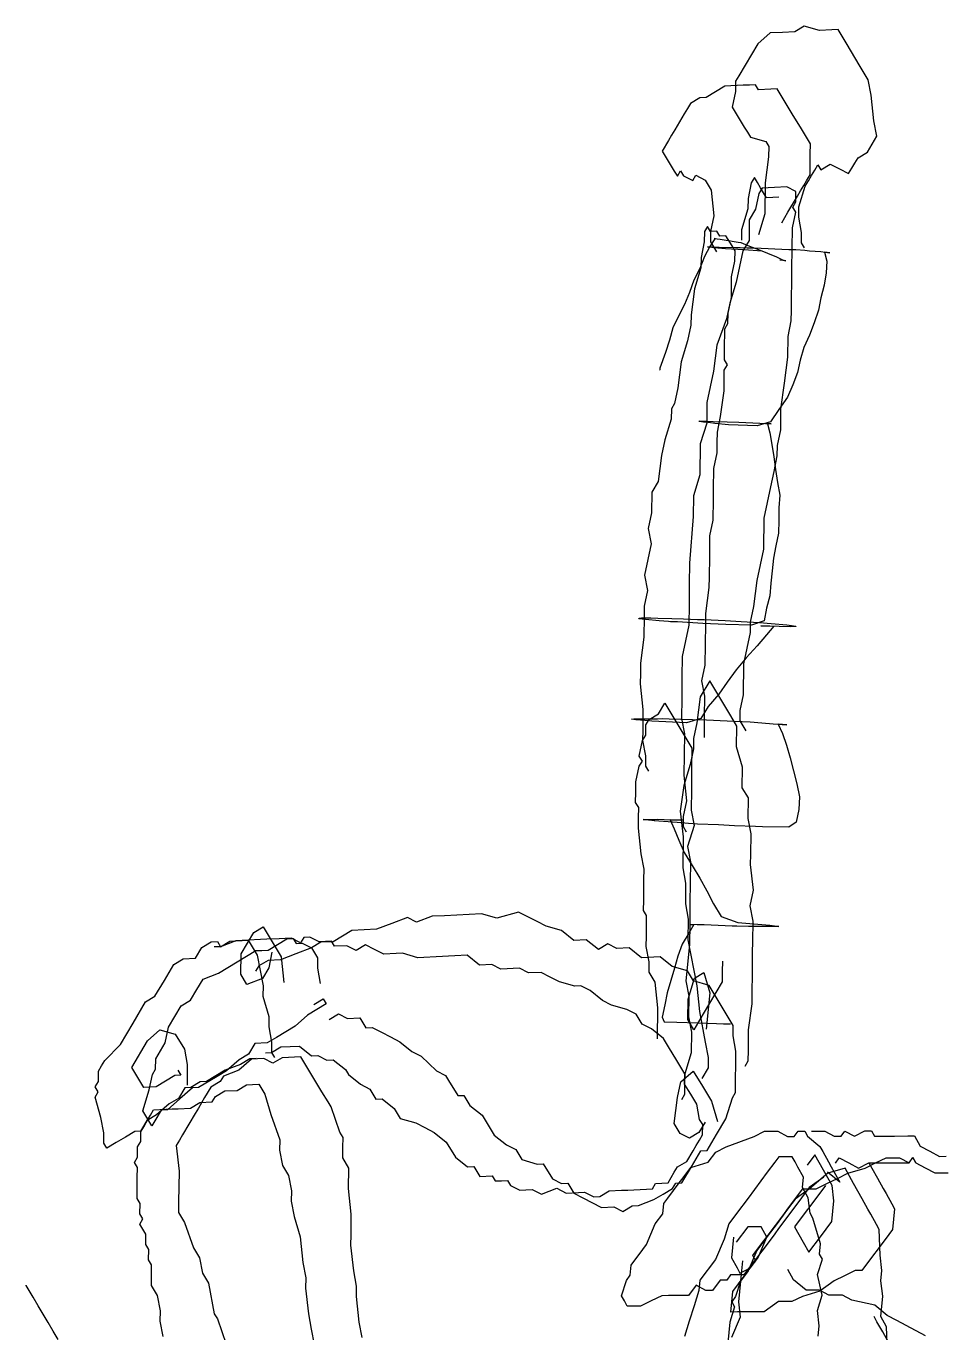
# Model space of a CAD drawing. Extents: x 360 to 742, y 109 to 616.
# Drawn here: x 449.3 to 574.6, y 436.8 to 615.6 of the extents above; entities that cross this region are included whole.
import ezdxf

# ---------------------------------------------------------------- set-up
doc = ezdxf.new("R2010")
doc.units = 0

msp = doc.modelspace()

# ---------------------------------------------------------------- linework, layer by layer
at = {"layer": '1', "color": 252}
for points in [[(555.808, 585.264, 17.252), (555.394, 585.95, 17.85), (555.394, 585.95, 17.85), (555.394, 585.95, 17.85), (555.409, 587.361, 17.915), (555.014, 589.46, 18.578), (555.032, 590.874, 18.642), (555.032, 590.874, 18.642), (555.032, 590.874, 18.642), (555.911, 593.741, 17.637), (556.343, 594.467, 17.102), (556.775, 595.195, 16.567), (557.206, 595.921, 16.033), (557.206, 595.921, 16.033), (557.206, 595.921, 16.033), (557.637, 596.648, 15.498), (558.05, 595.963, 14.899), (559.327, 596.729, 13.231), (560.586, 596.085, 11.5), (561.844, 595.441, 9.77), (561.844, 595.441, 9.77), (562.276, 596.166, 9.234), (562.706, 596.891, 8.7), (563.138, 597.62, 8.165), (564.416, 598.388, 6.498), (565.709, 600.567, 4.894), (565.709, 600.567, 4.894), (565.312, 602.668, 5.556), (564.935, 606.18, 6.284), (564.536, 608.277, 6.947), (564.123, 608.964, 7.546), (563.295, 610.335, 8.741), (561.641, 613.08, 11.137), (561.227, 613.765, 11.736), (560.398, 615.135, 12.932), (559.555, 615.093, 14.068), (557.862, 615.012, 16.333), (555.76, 615.615, 19.198), (554.483, 614.849, 20.866), (552.792, 614.765, 23.132), (551.104, 614.683, 25.4), (549.395, 613.189, 27.601), (548.531, 611.735, 28.67), (547.67, 610.282, 29.739), (546.807, 608.827, 30.809), (546.807, 608.827, 30.809), (546.376, 608.099, 31.343), (546.376, 608.099, 31.343), (546.358, 606.688, 31.279), (545.909, 604.551, 31.75), (546.323, 603.864, 31.149), (546.738, 603.178, 30.552), (547.565, 601.806, 29.355), (547.98, 601.12, 28.754), (548.393, 600.433, 28.156), (550.497, 599.83, 25.292), (550.911, 599.144, 24.694), (550.911, 599.144, 24.694), (550.911, 599.144, 24.694), (550.911, 599.144, 24.694), (550.894, 597.731, 24.628), (550.427, 594.178, 25.035), (550.409, 592.767, 24.971), (550.392, 591.354, 24.907), (550.376, 589.942, 24.843), (549.494, 587.075, 25.846)], [(552.681, 588.717, 4.453), (553.543, 590.172, 3.385), (554.837, 592.351, 1.782), (555.267, 593.077, 1.248), (555.7, 593.806, 0.712), (555.7, 593.806, 0.712), (556.131, 594.531, 0.177), (556.561, 595.258, -0.356), (556.581, 596.671, -0.292), (556.596, 598.085, -0.228), (556.613, 599.495, -0.164), (556.202, 600.182, 0.434), (555.372, 601.552, 1.633), (554.13, 603.609, 3.43), (553.716, 604.294, 4.028), (552.888, 605.666, 5.225), (552.061, 607.039, 6.423), (551.217, 606.999, 7.556), (549.527, 606.916, 9.821), (549.112, 607.602, 10.421), (548.268, 607.561, 11.555), (547.423, 607.522, 12.687), (546.577, 607.479, 13.82), (545.732, 607.437, 14.954), (544.885, 607.395, 16.088), (543.61, 606.629, 17.754), (542.334, 605.862, 19.42), (541.487, 605.819, 20.556), (540.212, 605.051, 22.224), (539.781, 604.325, 22.757), (539.349, 603.597, 23.294), (538.055, 601.418, 24.895), (537.624, 600.691, 25.43), (537.194, 599.965, 25.963), (536.332, 598.511, 27.033), (536.332, 598.511, 27.033), (536.332, 598.511, 27.033), (536.744, 597.823, 26.435), (537.159, 597.141, 25.835), (537.159, 597.141, 25.835), (537.987, 595.768, 24.637), (538.401, 595.082, 24.039), (538.831, 595.808, 23.505), (539.246, 595.124, 22.906), (539.246, 595.124, 22.906), (540.507, 594.48, 21.174), (540.507, 594.48, 21.174), (540.936, 595.207, 20.64), (542.194, 594.561, 18.906), (542.194, 594.561, 18.906), (542.194, 594.561, 18.906), (542.194, 594.561, 18.906), (542.609, 593.874, 18.31), (542.609, 593.874, 18.31), (543.023, 593.189, 17.711), (543.402, 589.677, 16.985), (542.952, 587.537, 17.454), (542.936, 586.126, 17.389), (542.936, 586.126, 17.389), (543.763, 584.752, 16.193)], [(547.812, 519.225, 23.898), (547.398, 519.91, 24.497), (547.398, 519.91, 24.497), (546.986, 520.595, 25.096), (547.003, 522.008, 25.161), (547.451, 524.149, 24.688), (547.505, 528.389, 24.88), (547.953, 530.526, 24.41), (548.4, 532.664, 23.941), (548.42, 534.08, 24.005), (548.869, 536.22, 23.534), (549.333, 539.771, 23.128), (549.784, 541.912, 22.657), (550.232, 544.05, 22.19), (550.283, 548.286, 22.383), (550.731, 550.426, 21.911), (551.181, 552.568, 21.441), (551.629, 554.708, 20.969), (552.079, 556.847, 20.499), (552.096, 558.258, 20.564), (552.545, 560.399, 20.093), (552.58, 563.223, 20.223), (553.046, 566.779, 19.816), (553.511, 570.329, 19.409), (553.546, 573.154, 19.539), (553.995, 575.293, 19.067), (554.013, 576.707, 19.131), (554.03, 578.121, 19.196), (554.065, 580.944, 19.325), (554.083, 582.358, 19.389), (554.117, 585.182, 19.517), (554.153, 588.009, 19.647), (554.601, 590.148, 19.176), (554.188, 590.833, 19.774), (554.618, 591.558, 19.24), (554.618, 591.558, 19.24), (554.636, 592.972, 19.304), (554.636, 592.972, 19.304), (554.636, 592.972, 19.304), (553.376, 593.617, 21.037), (551.686, 593.534, 23.303), (550.841, 593.495, 24.436), (549.997, 593.453, 25.57), (549.565, 592.726, 26.104), (549.565, 592.726, 26.104), (549.117, 590.588, 26.573), (548.253, 589.134, 27.642), (548.218, 586.307, 27.515), (547.356, 584.854, 28.582), (546.907, 582.715, 29.054), (546.459, 580.576, 29.522), (545.579, 577.708, 30.527), (545.129, 575.568, 30.998), (543.818, 571.976, 32.536), (543.352, 568.423, 32.945), (542.904, 566.282, 33.412), (542.456, 564.144, 33.885), (542.421, 561.317, 33.755), (541.541, 558.452, 34.761), (541.488, 554.212, 34.569), (540.608, 551.345, 35.572), (540.572, 548.521, 35.445), (540.072, 542.144, 35.721), (540.039, 539.318, 35.593), (540.004, 536.494, 35.464), (539.967, 533.668, 35.337), (539.069, 529.386, 36.277), (539.033, 526.563, 36.147), (539, 523.738, 36.02), (538.964, 520.911, 35.892), (539.362, 518.814, 35.227), (539.292, 513.163, 34.972), (539.67, 509.652, 34.245), (539.22, 507.511, 34.715), (539.204, 506.1, 34.651), (539.617, 505.413, 34.052)], [(552.3, 592.228, 5.183), (551.456, 592.186, 6.314), (550.61, 592.146, 7.448), (550.198, 592.832, 8.047), (549.784, 593.516, 8.646), (549.37, 594.202, 9.245), (548.957, 594.888, 9.842), (548.957, 594.888, 9.842), (548.957, 594.888, 9.842), (548.524, 594.161, 10.377), (548.075, 592.022, 10.847), (548.058, 590.611, 10.782), (547.177, 587.744, 11.788), (547.161, 586.332, 11.723)], [(542.099, 518.315, 14.308), (542.132, 521.141, 14.435), (542.168, 523.965, 14.564), (541.773, 526.065, 15.227), (542.22, 528.202, 14.757), (542.255, 531.03, 14.885), (542.291, 533.856, 15.014), (542.308, 535.267, 15.077), (542.774, 538.82, 14.672), (542.791, 540.234, 14.734), (542.825, 543.058, 14.864), (542.862, 545.883, 14.992), (543.312, 548.024, 14.522), (543.345, 550.85, 14.651), (543.363, 552.262, 14.715), (543.398, 555.089, 14.844), (543.846, 557.227, 14.373), (543.863, 558.64, 14.436), (543.88, 560.05, 14.501), (544.33, 562.191, 14.031), (544.794, 565.743, 13.626), (544.813, 567.156, 13.69), (544.829, 568.568, 13.753), (544.829, 568.568, 13.753), (544.829, 568.568, 13.753), (544.829, 568.568, 13.753), (545.262, 569.295, 13.219), (545.262, 569.295, 13.219), (545.262, 569.295, 13.219), (544.847, 569.98, 13.818), (544.847, 569.98, 13.818), (544.847, 569.98, 13.818), (544.865, 571.396, 13.881), (544.865, 571.396, 13.881), (544.865, 571.396, 13.881), (544.901, 574.221, 14.01), (545.332, 574.947, 13.476), (545.332, 574.947, 13.476), (545.349, 576.359, 13.54), (545.797, 578.499, 13.068), (545.815, 579.911, 13.134), (545.832, 581.324, 13.198), (545.832, 581.324, 13.198), (546.281, 583.463, 12.727), (546.299, 584.877, 12.793), (546.299, 584.877, 12.793), (546.299, 584.877, 12.793), (546.299, 584.877, 12.793), (546.299, 584.877, 12.793), (545.884, 585.561, 13.39), (545.057, 586.933, 14.589), (544.212, 586.894, 15.722), (543.798, 587.579, 16.321), (542.952, 587.537, 17.454), (542.538, 588.224, 18.052), (542.108, 587.498, 18.587), (542.108, 587.498, 18.587), (542.108, 587.498, 18.587), (542.108, 587.498, 18.587), (542.091, 586.084, 18.522), (541.642, 583.946, 18.991), (541.623, 582.533, 18.929), (540.743, 579.667, 19.932), (540.276, 576.111, 20.341), (540.259, 574.7, 20.276), (539.812, 572.56, 20.746), (538.933, 569.696, 21.75), (538.465, 566.143, 22.156), (538.018, 564.003, 22.625), (537.586, 563.274, 23.161), (537.568, 561.863, 23.097), (536.688, 558.997, 24.101), (536.238, 556.857, 24.571), (535.773, 553.305, 24.979), (534.912, 551.85, 26.049), (534.876, 549.025, 25.919), (534.428, 546.887, 26.389), (534.823, 544.787, 25.727), (534.375, 542.646, 26.195), (533.927, 540.507, 26.668), (534.322, 538.408, 26.005), (533.873, 536.268, 26.474), (533.857, 534.857, 26.411), (533.821, 532.031, 26.281), (533.355, 528.479, 26.688), (533.34, 527.068, 26.623), (533.32, 525.654, 26.559), (533.7, 522.143, 25.831), (533.681, 520.729, 25.767), (533.665, 519.319, 25.703), (533.647, 517.904, 25.639), (534.044, 515.805, 24.977), (534.027, 514.393, 24.911), (534.441, 513.706, 24.314)], [(552.416, 583.648, 8.794), (552.823, 583.583, 7.884), (553.233, 583.52, 6.974), (553.233, 583.52, 6.974), (553.233, 583.52, 6.974), (553.233, 583.52, 6.974), (552.823, 583.583, 7.884), (552.01, 584.01, 7.489), (552.01, 584.01, 7.489), (552.01, 584.01, 7.489), (549.565, 584.99, 8.519), (548.342, 585.479, 9.035), (547.12, 585.969, 9.55), (546.71, 586.031, 10.461), (545.892, 586.159, 12.281), (545.485, 586.223, 13.191), (545.076, 586.286, 14.103), (544.258, 586.413, 15.923), (543.849, 586.477, 16.833), (543.441, 586.541, 17.743), (543.536, 586.525, 17.535), (542.864, 585.47, 17.78), (542.104, 584.079, 17.842), (541.483, 582.46, 18.262), (541.483, 582.46, 18.262), (540.68, 580.872, 18.775), (540.051, 579.167, 19.493), (539.395, 577.517, 19.887), (538.575, 575.923, 20.387), (537.796, 574.347, 20.639), (537.327, 572.632, 20.867), (536.772, 570.975, 20.942), (536.772, 570.975, 20.942), (536.018, 568.846, 20.974), (536.005, 568.615, 21.079), (536.05, 568.567, 21.171), (536.05, 568.567, 21.171)], [(542.224, 587.628, 13.827)], [(550.029, 584.851, 10.037), (550.029, 584.851, 10.037), (550.029, 584.851, 10.037), (550.029, 584.851, 10.037), (550.029, 584.851, 10.037), (550.029, 584.851, 10.037), (547.516, 585.01, 11.323), (545.001, 585.166, 12.611), (543.439, 585.285, 14.206), (543.133, 585.325, 15.156), (543.133, 585.325, 15.156), (542.52, 585.407, 17.058), (543.165, 585.41, 18.317), (544.115, 585.373, 18.625), (546.356, 585.342, 21.45), (547, 585.344, 22.709), (547.951, 585.306, 23.016), (548.902, 585.269, 23.324), (549.852, 585.23, 23.631), (552.706, 585.118, 24.554), (553.655, 585.08, 24.862), (554.606, 585.042, 25.17), (555.863, 584.965, 24.526), (556.476, 584.884, 22.624), (558.039, 584.762, 21.029), (558.651, 584.68, 19.127), (559.262, 584.598, 17.225), (558.536, 584.681, 18.929), (558.84, 583.441, 18.034), (558.773, 581.853, 17.031), (558.473, 580.168, 15.957), (558.022, 578.456, 14.834), (557.7, 576.739, 14.121), (557.127, 575.036, 13.566), (556.502, 573.329, 12.782), (555.734, 571.632, 12.181), (555.204, 569.931, 11.807), (554.832, 568.226, 11.58), (554.227, 566.531, 11.341), (553.473, 564.845, 11.095), (552.287, 563.175, 10.734), (551.155, 561.504, 10.411), (549.342, 560.918, 10.185), (545.401, 561.088, 11.671), (543.531, 561.248, 14.216), (542.92, 561.331, 16.119), (542.614, 561.371, 17.07), (542.003, 561.453, 18.972), (541.39, 561.534, 20.875), (541.421, 561.618, 24.036), (543.323, 561.543, 24.65), (545.226, 561.468, 25.266), (546.821, 561.433, 26.832), (547.772, 561.396, 27.14), (548.723, 561.358, 27.448), (548.723, 561.358, 27.448), (549.673, 561.32, 27.755), (551.237, 561.201, 26.16), (550.717, 561.231, 26.351), (551.055, 559.994, 25.651), (551.344, 558.397, 24.884), (551.607, 556.692, 24.072), (551.855, 554.954, 23.227), (552.094, 553.205, 22.361), (552.435, 551.44, 21.15), (552.294, 549.707, 20.27), (552.281, 547.965, 19.383), (552.245, 546.235, 18.822), (551.857, 544.525, 18.366), (551.578, 542.814, 18.086), (551.365, 541.102, 17.921), (551.2, 539.391, 17.829), (551.063, 537.679, 17.787), (550.611, 535.98, 17.667), (550.289, 534.278, 17.606), (548.57, 533.676, 17.046), (545.055, 533.755, 15.888), (541.898, 533.91, 15.917), (538.432, 534.104, 16.896), (537.482, 534.141, 16.588), (537.176, 534.182, 17.539), (535.918, 534.26, 18.183), (534.05, 534.421, 20.729), (533.131, 534.543, 23.582), (533.164, 534.629, 26.742), (533.503, 534.672, 28.953), (534.148, 534.676, 30.211), (534.793, 534.678, 31.471), (535.743, 534.641, 31.778), (537.645, 534.567, 32.393), (539.24, 534.531, 33.959), (541.141, 534.456, 34.574), (542.092, 534.418, 34.882), (544.945, 534.305, 35.805), (547.152, 534.189, 35.469), (549.667, 534.032, 34.182), (551.229, 533.912, 32.589), (553.404, 533.711, 29.09), (554.017, 533.629, 27.189), (554.628, 533.547, 25.285), (554.597, 533.462, 22.125), (553.951, 533.459, 20.866), (552.356, 533.494, 19.3), (549.809, 533.566, 17.427), (551.602, 533.535, 19.49), (550.584, 532.361, 18.694), (549.326, 530.83, 17.647), (547.81, 529.21, 16.771), (546.464, 527.555, 16.11), (545.226, 525.887, 15.59), (544.06, 524.218, 15.159), (542.606, 522.558, 14.681), (541.634, 520.881, 14.387), (539.656, 520.298, 14.086), (534.916, 520.53, 16.348), (534.61, 520.57, 17.298), (532.742, 520.731, 19.844), (532.128, 520.812, 21.747), (532.468, 520.857, 23.956), (533.112, 520.86, 25.215), (534.402, 520.866, 27.732), (535.047, 520.869, 28.991), (535.691, 520.873, 30.25), (536.336, 520.876, 31.509), (537.286, 520.838, 31.817), (538.882, 520.804, 33.382), (540.477, 520.769, 34.948), (542.38, 520.693, 35.564), (545.232, 520.58, 36.487), (546.181, 520.541, 36.794), (548.389, 520.425, 36.458), (549.953, 520.307, 34.864), (551.515, 520.186, 33.269), (553.385, 520.026, 30.723), (552.208, 520.115, 31.811), (552.776, 518.857, 30.796), (553.32, 517.231, 29.493), (553.858, 515.494, 27.997), (554.286, 513.735, 26.71), (554.748, 511.959, 25.223), (555.125, 510.19, 23.941), (555.009, 508.454, 23.016), (554.679, 506.724, 21.99), (553.678, 506.05, 20.024), (550.044, 506.073, 16.579), (549.093, 506.109, 16.271), (546.24, 506.222, 15.348), (544.033, 506.339, 15.685), (541.181, 506.453, 14.762), (539.924, 506.53, 15.406), (538.361, 506.65, 17.001), (536.493, 506.811, 19.546), (535.235, 506.89, 20.191), (534.929, 506.93, 21.141), (534.011, 507.053, 23.995), (533.705, 507.093, 24.946), (533.705, 507.093, 24.946), (535.301, 507.06, 26.513), (535.639, 507.105, 28.722), (536.59, 507.066, 29.029), (537.54, 507.028, 29.336), (539.135, 506.993, 30.903), (537.434, 507.035, 29.43), (537.971, 505.823, 29.978), (538.616, 504.243, 30.464), (539.336, 502.55, 30.905), (540.439, 500.806, 31.423), (541.461, 499.057, 31.885), (542.427, 497.306, 32.309), (543.36, 495.554, 32.709), (544.377, 493.79, 32.76), (546.69, 492.992, 32.184), (551.073, 492.605, 28.003), (551.685, 492.523, 26.101), (552.298, 492.442, 24.199), (551.651, 492.438, 22.938), (550.363, 492.432, 20.422), (549.074, 492.426, 17.905), (548.123, 492.463, 17.596), (546.527, 492.499, 16.031), (545.882, 492.495, 14.772), (544.932, 492.533, 14.464), (543.03, 492.608, 13.85), (542.079, 492.647, 13.541), (541.129, 492.684, 13.234), (540.178, 492.723, 12.926), (540.178, 492.723, 12.926), (540.646, 492.704, 13.083), (539.984, 491.539, 13.287), (539.076, 490.032, 13.665), (538.453, 488.397, 13.928), (538.02, 486.721, 14.117), (537.494, 485.055, 14.921), (537.016, 483.387, 15.794), (536.677, 481.703, 16.378), (536.32, 480.023, 17.106), (536.591, 479.393, 19.022), (538.354, 479.368, 23.427), (541.207, 479.254, 24.351), (543.753, 479.182, 26.223), (544.704, 479.144, 26.531), (545.654, 479.106, 26.838), (545.654, 479.106, 26.838), (545.654, 479.106, 26.838), (545.654, 479.106, 26.838)], [(547.671, 473.335, 21.244), (548.1, 474.057, 20.711), (548.1, 474.057, 20.711), (548.119, 475.473, 20.774), (548.135, 476.887, 20.837), (548.152, 478.298, 20.902), (548.621, 481.85, 20.497), (548.636, 483.262, 20.562), (548.672, 486.088, 20.688), (548.707, 488.913, 20.818), (548.724, 490.328, 20.88), (548.757, 493.151, 21.009), (548.361, 495.25, 21.673), (548.811, 497.39, 21.202), (548.433, 500.903, 21.93), (548.451, 502.314, 21.995), (548.484, 505.14, 22.121), (548.088, 507.236, 22.786), (548.123, 510.063, 22.914), (547.294, 511.433, 24.112), (547.33, 514.26, 24.239), (546.519, 517.043, 25.501), (546.554, 519.868, 25.63), (545.726, 521.241, 26.826), (545.312, 521.927, 27.424), (544.486, 523.298, 28.623), (543.656, 524.67, 29.82), (543.656, 524.67, 29.82), (543.243, 525.355, 30.419), (542.83, 526.041, 31.018), (542.83, 526.041, 31.018), (542.83, 526.041, 31.018), (541.535, 523.861, 32.622), (541.07, 520.31, 33.026), (540.62, 518.168, 33.498), (540.603, 516.757, 33.432), (540.154, 514.617, 33.903), (539.273, 511.751, 34.908), (538.809, 508.2, 35.313), (539.186, 504.687, 34.587), (539.134, 500.449, 34.394), (539.531, 498.351, 33.732), (539.496, 495.523, 33.604), (539.893, 493.427, 32.94), (539.859, 490.602, 32.812), (540.255, 488.501, 32.149), (540.651, 486.404, 31.488), (541.048, 484.308, 30.822), (541.426, 480.795, 30.096), (542.22, 476.598, 28.77), (542.617, 474.5, 28.106), (542.598, 473.085, 28.043), (541.736, 471.632, 29.114)], [(535.677, 477.06, 20.376), (535.731, 481.298, 20.57), (535.352, 484.809, 21.298), (534.523, 486.182, 22.494), (534.539, 487.593, 22.56), (534.143, 489.691, 23.224), (534.16, 491.105, 23.285), (534.195, 493.929, 23.416), (533.781, 494.615, 24.014), (533.8, 496.029, 24.077), (533.834, 498.854, 24.207), (533.854, 500.266, 24.271), (533.455, 502.364, 24.934), (533.076, 505.877, 25.659), (533.094, 507.288, 25.724), (533.111, 508.701, 25.789), (532.697, 509.387, 26.387), (532.697, 509.387, 26.387), (532.714, 510.8, 26.451), (532.733, 512.213, 26.515), (533.181, 514.353, 26.045), (533.613, 515.078, 25.511), (533.198, 515.764, 26.11), (533.647, 517.904, 25.639), (534.078, 518.633, 25.105), (534.078, 518.633, 25.105), (534.078, 518.633, 25.105), (534.096, 520.044, 25.169), (534.525, 520.771, 24.634), (534.525, 520.771, 24.634), (534.525, 520.771, 24.634), (534.525, 520.771, 24.634), (534.525, 520.771, 24.634), (535.803, 521.538, 22.968), (536.667, 522.991, 21.898), (537.08, 522.307, 21.297), (537.08, 522.307, 21.297), (537.08, 522.307, 21.297), (537.493, 521.622, 20.701), (539.148, 518.877, 18.307), (540.388, 516.818, 16.512), (540.356, 513.996, 16.381), (540.321, 511.17, 16.253), (540.287, 508.343, 16.125), (540.683, 506.247, 15.462), (539.803, 503.379, 16.468), (540.2, 501.282, 15.803), (540.164, 498.455, 15.675), (540.129, 495.631, 15.546), (540.093, 492.805, 15.418), (540.06, 489.98, 15.289), (539.578, 485.016, 15.632), (539.973, 482.917, 14.968), (539.939, 480.091, 14.84), (540.335, 477.993, 14.175), (540.299, 475.167, 14.048), (539.419, 472.3, 15.054), (539.402, 470.888, 14.987), (539.384, 469.476, 14.924), (538.953, 468.749, 15.458), (538.953, 468.749, 15.458), (538.953, 468.749, 15.458), (538.953, 468.749, 15.458)], [(490.735, 479.741, 98.153), (490.735, 479.741, 98.153), (492.012, 480.511, 96.484), (493.271, 479.866, 94.753), (494.961, 479.947, 92.487), (495.789, 478.577, 91.288), (496.633, 478.615, 90.155), (497.894, 477.973, 88.423), (499.152, 477.328, 86.692), (500.412, 476.682, 84.96), (502.085, 475.352, 82.629), (503.342, 474.708, 80.897), (505.43, 472.69, 77.968), (506.688, 472.044, 76.237), (507.102, 471.36, 75.638), (508.343, 469.301, 73.841), (509.189, 469.344, 72.71), (510.016, 467.973, 71.514), (511.69, 466.641, 69.18), (512.517, 465.272, 67.983), (513.345, 463.898, 66.786), (515.018, 462.567, 64.456), (516.276, 461.923, 62.723), (517.104, 460.552, 61.525), (519.209, 459.948, 58.661), (520.054, 459.99, 57.528), (521.297, 457.933, 55.732), (522.555, 457.289, 53.998), (523.401, 457.33, 52.865), (524.227, 455.956, 51.668), (525.486, 455.314, 49.937), (528.003, 454.021, 46.473), (529.694, 454.105, 44.207), (530.953, 453.46, 42.475), (532.229, 454.228, 40.806), (533.074, 454.269, 39.673), (533.074, 454.269, 39.673), (535.195, 455.078, 36.873), (536.474, 455.846, 35.206), (537.75, 456.615, 33.537), (538.181, 457.341, 33.002), (539.024, 457.384, 31.869), (540.319, 459.561, 30.267), (541.612, 461.743, 28.663), (542.461, 461.785, 27.529), (543.753, 463.967, 25.926), (545.047, 466.148, 24.323), (545.928, 469.013, 23.318), (545.928, 469.013, 23.318), (546.359, 469.74, 22.782), (546.376, 471.152, 22.848), (546.41, 473.978, 22.975), (546.41, 473.978, 22.975), (546.427, 475.389, 23.04), (546.031, 477.488, 23.702), (546.05, 478.903, 23.766), (545.636, 479.587, 24.364), (543.979, 482.331, 26.76), (542.739, 484.388, 28.556), (540.633, 484.992, 31.421), (539.806, 486.364, 32.619), (537.701, 486.967, 35.486), (536.03, 488.297, 37.815), (534.338, 488.214, 40.081), (533.494, 488.174, 41.216), (531.822, 489.503, 43.545), (530.129, 489.422, 45.813), (528.871, 490.068, 47.543), (527.595, 489.3, 49.211), (525.922, 490.63, 51.542), (524.231, 490.546, 53.809), (522.558, 491.876, 56.14), (520.454, 492.483, 59.003), (519.197, 493.128, 60.735), (517.936, 493.77, 62.467), (516.676, 494.414, 64.201), (513.711, 493.565, 68.134), (511.606, 494.168, 71), (509.916, 494.086, 73.266), (508.226, 494.003, 75.531), (506.536, 493.922, 77.798), (504.845, 493.84, 80.064), (502.724, 493.032, 82.865), (501.464, 493.675, 84.597), (499.344, 492.867, 87.399), (497.223, 492.057, 90.201), (495.532, 491.975, 92.464), (493.841, 491.893, 94.732), (492.564, 491.125, 96.4), (491.289, 490.357, 98.067), (489.599, 490.276, 100.333), (488.322, 489.509, 102.002), (486.201, 488.699, 104.802), (484.078, 487.889, 107.604), (482.387, 487.807, 109.871), (481.112, 487.04, 111.538), (480.681, 486.312, 112.072), (480.681, 486.312, 112.072), (480.681, 486.312, 112.072)], [(482.926, 488.93, 100.604), (482.926, 488.93, 100.604), (482.478, 486.79, 101.075), (481.617, 485.336, 102.144), (479.495, 484.527, 104.944), (478.666, 485.899, 106.142), (478.701, 488.723, 106.27), (480.425, 491.63, 104.133), (481.703, 492.4, 102.464), (482.944, 490.342, 100.668), (484.187, 488.285, 98.872), (484.566, 484.774, 98.145)], [(480.745, 474.388, 94.035), (480.745, 474.388, 94.035), (480.745, 474.388, 94.035), (480.745, 474.388, 94.035), (479.898, 474.349, 95.168), (478.622, 473.58, 96.836), (476.5, 472.771, 99.638), (475.224, 472.003, 101.305), (473.947, 471.236, 102.973), (473.103, 471.193, 104.107), (471.826, 470.427, 105.774), (470.98, 470.384, 106.906), (470.118, 468.931, 107.975), (468.842, 468.162, 109.643), (467.133, 466.667, 111.845), (465.858, 465.899, 113.513), (465.425, 465.172, 114.048), (464.995, 464.446, 114.582), (464.149, 464.405, 115.715), (462.873, 463.637, 117.384), (461.597, 462.869, 119.051), (460.32, 462.103, 120.718), (460.32, 462.103, 120.718), (460.32, 462.103, 120.718), (459.906, 462.787, 121.317), (459.906, 462.787, 121.317), (459.906, 462.787, 121.317), (459.924, 464.199, 121.382), (459.526, 466.298, 122.045), (458.718, 469.084, 123.306), (459.148, 469.81, 122.772), (459.148, 469.81, 122.772), (458.734, 470.496, 123.37), (458.734, 470.496, 123.37), (458.734, 470.496, 123.37), (458.734, 470.496, 123.37), (459.165, 471.222, 122.835), (459.165, 471.222, 122.835), (459.165, 471.222, 122.835), (459.182, 472.635, 122.9), (459.614, 473.362, 122.365), (459.614, 473.362, 122.365), (459.614, 473.362, 122.365), (460.045, 474.088, 121.831), (462.184, 476.31, 119.094), (463.047, 477.764, 118.025), (463.91, 479.219, 116.956), (465.635, 482.126, 114.819), (466.911, 482.894, 113.151), (468.204, 485.075, 111.547), (469.499, 487.255, 109.943), (470.776, 488.023, 108.276), (472.465, 488.104, 106.009), (473.328, 489.558, 104.941), (474.603, 490.326, 103.273), (475.449, 490.368, 102.14), (475.865, 489.682, 101.541), (477.14, 490.451, 99.872), (477.985, 490.49, 98.742), (477.985, 490.49, 98.742), (478.832, 490.534, 97.607), (478.832, 490.534, 97.607), (478.832, 490.534, 97.607), (478.832, 490.534, 97.607), (478.832, 490.534, 97.607), (478.832, 490.534, 97.607), (479.675, 490.571, 96.474), (480.09, 489.887, 95.876), (480.09, 489.887, 95.876), (480.918, 488.516, 94.676), (481.71, 484.319, 93.351), (481.693, 482.905, 93.288), (482.503, 480.121, 92.026), (482.486, 478.709, 91.962), (482.881, 476.61, 91.299), (482.881, 476.61, 91.299), (482.865, 475.196, 91.235), (483.279, 474.511, 90.637)], [(488.649, 481.758, 101.081), (489.924, 482.526, 99.413), (490.34, 481.841, 98.815), (490.34, 481.841, 98.815), (490.34, 481.841, 98.815), (490.34, 481.841, 98.815), (490.34, 481.841, 98.815), (489.063, 481.072, 100.482), (487.786, 480.305, 102.15), (486.078, 478.81, 104.353), (483.526, 477.271, 107.688), (482.249, 476.506, 109.356), (480.559, 476.423, 111.622), (479.696, 474.969, 112.692), (478.419, 474.201, 114.359), (476.713, 472.707, 116.56), (475.436, 471.938, 118.228), (472.883, 470.401, 121.565), (472.038, 470.361, 122.697), (470.329, 468.866, 124.899), (468.622, 467.371, 127.101), (467.778, 467.331, 128.235), (466.915, 465.877, 129.304), (466.483, 465.151, 129.838), (466.071, 465.837, 130.436), (465.656, 466.521, 131.035), (465.656, 466.521, 131.035), (465.242, 467.209, 131.634), (466.122, 470.074, 130.629), (466.57, 472.214, 130.159), (467.001, 472.94, 129.625), (467.02, 474.353, 129.688), (468.313, 476.535, 128.085), (468.762, 478.673, 127.616), (470.486, 481.581, 125.478), (471.763, 482.35, 123.81), (472.625, 483.803, 122.741), (473.488, 485.257, 121.673), (475.61, 486.065, 118.871), (476.886, 486.834, 117.203), (478.162, 487.601, 115.537), (479.439, 488.369, 113.868), (480.716, 489.138, 112.201), (481.56, 489.178, 111.068), (482.407, 489.219, 109.934), (484.959, 490.757, 106.599), (485.805, 490.797, 105.464), (486.217, 490.112, 104.866), (486.217, 490.112, 104.866), (487.063, 490.152, 103.731), (488.322, 489.509, 102.002), (488.736, 488.821, 101.402), (489.152, 488.136, 100.805), (489.133, 486.723, 100.739), (489.528, 484.624, 100.076), (489.528, 484.624, 100.076)], [(482.02, 475.157, 92.368), (482.865, 475.196, 91.235), (484.142, 475.965, 89.567), (486.676, 476.089, 86.168), (488.348, 474.757, 83.837), (489.194, 474.798, 82.704), (490.453, 474.153, 80.972), (491.299, 474.196, 79.839), (492.972, 472.866, 77.508), (493.386, 472.179, 76.909), (495.058, 470.85, 74.578), (496.318, 470.204, 72.846), (497.145, 468.832, 71.65), (497.99, 468.873, 70.516), (499.664, 467.544, 68.185), (500.49, 466.171, 66.989), (502.597, 465.568, 64.123), (503.854, 464.923, 62.391), (505.113, 464.278, 60.66), (506.786, 462.95, 58.328), (508.027, 460.89, 56.533), (509.7, 459.561, 54.202), (510.545, 459.601, 53.069), (511.372, 458.229, 51.873), (513.063, 458.312, 49.604), (513.477, 457.628, 49.005), (514.322, 457.668, 47.874), (515.167, 457.708, 46.74), (515.582, 457.023, 46.142), (516.839, 456.378, 44.41), (517.685, 456.42, 43.277), (518.53, 456.459, 42.143), (519.789, 455.815, 40.41), (521.91, 456.624, 37.611), (523.171, 455.98, 35.877), (524.861, 456.063, 33.612), (525.704, 456.102, 32.478), (526.964, 455.459, 30.747), (527.81, 455.501, 29.613), (529.086, 456.268, 27.945), (530.775, 456.351, 25.679), (530.775, 456.351, 25.679), (531.622, 456.392, 24.546), (531.622, 456.392, 24.546), (532.467, 456.433, 23.412), (533.311, 456.475, 22.279), (534.158, 456.515, 21.147), (535.001, 456.555, 20.012), (535.433, 457.283, 19.479), (535.433, 457.283, 19.479), (536.279, 457.322, 18.346), (537.123, 457.365, 17.213), (537.123, 457.365, 17.213), (537.555, 458.092, 16.677), (537.984, 458.818, 16.144), (537.984, 458.818, 16.144), (538.417, 459.545, 15.61), (539.696, 460.314, 13.94), (539.696, 460.314, 13.94), (539.696, 460.314, 13.94), (540.556, 461.767, 12.872), (540.556, 461.767, 12.872), (540.988, 462.493, 12.338), (540.988, 462.493, 12.338), (541.419, 463.22, 11.803), (541.419, 463.22, 11.803), (541.85, 463.948, 11.268), (541.85, 463.948, 11.268), (541.868, 465.361, 11.332), (541.454, 466.047, 11.931), (541.454, 466.047, 11.931), (541.058, 468.146, 12.594), (540.645, 468.83, 13.193), (540.231, 469.516, 13.791), (539.402, 470.888, 14.987), (539.419, 472.3, 15.054), (539.006, 472.986, 15.653), (538.178, 474.357, 16.848), (537.35, 475.73, 18.046), (536.522, 477.102, 19.244), (534.849, 478.43, 21.575), (533.591, 479.077, 23.307), (532.762, 480.448, 24.505), (531.502, 481.093, 26.237), (529.399, 481.696, 29.1), (528.14, 482.34, 30.834), (526.468, 483.671, 33.165), (525.21, 484.318, 34.896), (524.363, 484.275, 36.031), (522.26, 484.879, 38.894), (521, 485.522, 40.626), (519.743, 486.168, 42.358), (518.052, 486.087, 44.625), (516.792, 486.73, 46.357), (515.946, 486.69, 47.491), (515.102, 486.648, 48.624), (514.257, 486.609, 49.757), (512.998, 487.251, 51.488), (511.307, 487.169, 53.755), (509.635, 488.499, 56.086), (507.945, 488.418, 58.351), (505.409, 488.295, 61.751), (503.718, 488.211, 64.017), (502.874, 488.171, 65.15), (500.769, 488.776, 68.015), (499.923, 488.733, 69.148), (498.234, 488.652, 71.415), (496.976, 489.297, 73.146), (495.716, 489.942, 74.879), (494.44, 489.173, 76.547), (493.18, 489.817, 78.28), (491.49, 489.736, 80.545), (491.075, 490.421, 81.143), (490.231, 490.38, 82.276), (489.387, 490.34, 83.41), (488.127, 490.983, 85.142), (487.282, 490.943, 86.275), (486.851, 490.216, 86.809), (485.592, 490.861, 88.542), (484.747, 490.82, 89.676), (483.9, 490.776, 90.808), (482.21, 490.696, 93.073), (481.365, 490.656, 94.207), (479.675, 490.571, 96.474), (477.985, 490.49, 98.742), (475.865, 489.682, 101.541), (475.018, 489.642, 102.674), (475.018, 489.642, 102.674), (475.018, 489.642, 102.674)], [(544.571, 487.691, 17.688), (544.552, 486.277, 17.625), (544.536, 484.865, 17.559), (541.947, 480.504, 20.767), (540.655, 478.324, 22.37), (539.828, 479.696, 23.568), (539.861, 482.52, 23.696), (540.74, 485.387, 22.692), (542.016, 486.154, 21.023), (542.829, 483.37, 19.762), (542.343, 478.406, 20.102)], [(470.058, 472.773, 116.896), (470.473, 472.089, 116.297), (470.473, 472.089, 116.297), (469.626, 472.046, 117.43), (467.074, 470.51, 120.766), (465.384, 470.428, 123.032), (463.726, 473.172, 125.427), (465.885, 476.806, 122.755), (467.593, 478.302, 120.553), (469.695, 477.697, 117.688), (470.938, 475.639, 115.891), (471.335, 473.541, 115.228), (471.299, 470.716, 115.101)], [(486.906, 477.437, 103.155)], [(495.268, 436.194, 89.362), (494.871, 438.294, 90.025), (494.49, 441.804, 90.752), (494.508, 443.218, 90.816), (494.113, 445.315, 91.479), (493.733, 448.827, 92.205), (493.75, 450.241, 92.271), (493.785, 453.066, 92.398), (493.406, 456.576, 93.125), (493.442, 459.403, 93.255), (493.442, 459.403, 93.255), (492.613, 460.774, 94.451), (492.631, 462.185, 94.517), (492.647, 463.598, 94.581), (492.234, 464.283, 95.179), (491.009, 467.754, 97.039), (490.596, 468.439, 97.638), (490.596, 468.439, 97.638), (489.769, 469.813, 98.835), (489.353, 470.497, 99.433), (488.527, 471.869, 100.632), (488.527, 471.869, 100.632), (487.286, 473.929, 102.428), (486.871, 474.611, 103.027), (486.026, 474.572, 104.161), (485.182, 474.531, 105.293), (484.336, 474.489, 106.426), (484.336, 474.489, 106.426), (483.06, 473.723, 108.093), (481.801, 474.367, 109.826), (480.954, 474.325, 110.96), (480.111, 474.284, 112.093), (478.402, 472.788, 114.295), (476.282, 471.98, 117.095), (475.85, 471.254, 117.631), (474.573, 470.484, 119.299), (473.711, 469.032, 120.367), (472.848, 467.577, 121.434), (472.416, 466.851, 121.971), (470.692, 463.943, 124.108), (470.26, 463.217, 124.642), (469.829, 462.488, 125.177), (470.208, 458.978, 124.45), (470.155, 454.74, 124.256), (470.139, 453.328, 124.192), (470.967, 451.957, 122.995), (472.19, 448.487, 121.135), (473.019, 447.116, 119.938), (473.415, 445.017, 119.274), (474.243, 443.644, 118.078), (475.034, 439.448, 116.752), (475.449, 438.761, 116.153), (476.672, 435.291, 114.292)], [(542.187, 465.693, 19.526), (541.326, 464.239, 20.594), (540.049, 463.47, 22.263), (538.788, 464.114, 23.993), (537.961, 465.487, 25.192), (538.428, 469.038, 24.786), (538.875, 471.176, 24.316), (540.584, 472.673, 22.113), (541.826, 470.615, 20.317), (543.067, 468.558, 18.521), (543.878, 465.775, 17.259)], [(468.028, 436.358, 108.765), (467.631, 438.456, 109.428), (467.649, 439.869, 109.493), (467.25, 441.967, 110.155), (466.838, 442.652, 110.753), (466.423, 443.339, 111.352), (466.442, 444.751, 111.416), (466.442, 444.751, 111.416), (466.459, 446.164, 111.48), (466.044, 446.851, 112.08), (466.062, 448.262, 112.144), (465.648, 448.948, 112.742), (465.665, 450.36, 112.806), (465.665, 450.36, 112.806), (465.252, 451.048, 113.405), (464.838, 451.733, 114.004), (465.27, 452.459, 113.471), (464.855, 453.146, 114.069), (464.855, 453.146, 114.069), (464.874, 454.558, 114.133), (464.459, 455.243, 114.73), (464.476, 456.656, 114.795), (464.493, 458.069, 114.86), (464.493, 458.069, 114.86), (464.511, 459.481, 114.924), (464.097, 460.166, 115.523), (464.097, 460.166, 115.523), (464.528, 460.895, 114.988), (464.528, 460.895, 114.988), (464.544, 462.307, 115.054), (464.976, 463.034, 114.518), (464.995, 464.446, 114.582), (464.995, 464.446, 114.582), (465.858, 465.899, 113.513), (466.288, 466.626, 112.979), (466.72, 467.352, 112.444), (468.412, 467.436, 110.177), (469.255, 467.478, 109.045), (470.1, 467.519, 107.911), (471.791, 467.599, 105.645), (473.067, 468.368, 103.977), (474.757, 468.451, 101.711), (475.189, 469.177, 101.176), (476.466, 469.945, 99.508), (478.155, 470.027, 97.241), (479.432, 470.795, 95.574), (480.278, 470.838, 94.442), (480.278, 470.838, 94.442), (480.278, 470.838, 94.442), (481.122, 470.878, 93.308), (481.536, 470.192, 92.709), (481.536, 470.192, 92.709), (481.951, 469.505, 92.111), (482.761, 466.721, 90.849), (483.984, 463.252, 88.99), (483.968, 461.838, 88.924), (484.364, 459.74, 88.261), (485.191, 458.37, 87.064), (485.588, 456.271, 86.401), (485.57, 454.858, 86.335), (485.966, 452.759, 85.674), (486.776, 449.975, 84.412), (487.155, 446.464, 83.686), (487.552, 444.364, 83.022), (487.535, 442.952, 82.958), (487.914, 439.441, 82.231), (488.311, 437.344, 81.569), (488.706, 435.245, 80.905)], [(558.426, 458.137, 146.999), (558.426, 458.137, 146.999), (558.426, 458.137, 146.999), (558.426, 458.137, 146.999), (558.426, 458.137, 146.999), (558.426, 458.137, 146.999), (556.457, 456.728, 149.034), (555.405, 455.322, 149.992), (554.355, 453.917, 150.95), (552.251, 451.106, 152.867), (551.726, 450.403, 153.347), (550.673, 448.996, 154.303), (549.097, 446.888, 155.742), (548.57, 446.184, 156.22), (547.518, 444.779, 157.178), (545.688, 444.773, 159.333), (545.688, 444.773, 159.333), (545.159, 444.07, 159.812), (544.246, 444.067, 160.891), (543.194, 442.66, 161.848), (543.194, 442.66, 161.848), (542.279, 442.657, 162.926), (540.973, 443.354, 164.603), (539.921, 441.948, 165.56), (539.005, 441.945, 166.639), (538.09, 441.941, 167.716), (538.09, 441.941, 167.716), (537.174, 441.938, 168.794), (536.259, 441.936, 169.872), (534.818, 441.23, 171.429), (533.376, 440.523, 172.986), (532.461, 440.52, 174.064), (532.461, 440.52, 174.064), (531.545, 440.517, 175.141), (531.154, 441.216, 175.74), (530.765, 441.916, 176.339), (530.765, 441.916, 176.339), (530.765, 441.916, 176.339), (530.765, 441.916, 176.339), (531.426, 444.022, 175.979), (531.951, 444.724, 175.5), (531.951, 444.724, 175.5), (532.087, 446.126, 175.619), (533.665, 448.236, 174.184), (534.19, 448.938, 173.703), (534.19, 448.938, 173.703), (535.378, 451.747, 172.864), (536.429, 453.152, 171.906), (536.566, 454.555, 172.026), (536.566, 454.555, 172.026), (537.092, 455.258, 171.547), (538.668, 457.366, 170.11), (538.668, 457.366, 170.11), (539.195, 458.069, 169.631), (540.247, 459.475, 168.673), (542.603, 460.185, 166.038), (543.655, 461.591, 165.08), (543.655, 461.591, 165.08), (545.097, 462.297, 163.524), (548.895, 463.713, 159.332), (550.337, 464.42, 157.775), (551.253, 464.421, 156.698), (552.168, 464.425, 155.62), (553.473, 463.727, 153.943), (554.389, 463.732, 152.865), (554.916, 464.435, 152.387), (555.83, 464.438, 151.309), (555.83, 464.438, 151.309), (555.83, 464.438, 151.309), (555.83, 464.438, 151.309), (556.221, 463.738, 150.71), (557.916, 462.342, 148.435), (558.305, 461.642, 147.836), (559.086, 460.243, 146.639), (559.475, 459.542, 146.04), (559.867, 458.844, 145.443), (560.644, 457.443, 144.244), (560.644, 457.443, 144.244), (560.644, 457.443, 144.244), (560.644, 457.443, 144.244), (560.644, 457.443, 144.244), (558.95, 458.841, 146.519)], [(556.745, 464.441, 150.23), (556.745, 464.441, 150.23), (556.745, 464.441, 150.23), (556.745, 464.441, 150.23), (556.745, 464.441, 150.23), (556.745, 464.441, 150.23), (557.663, 464.444, 149.153), (558.578, 464.447, 148.076), (558.578, 464.447, 148.076), (559.883, 463.75, 146.399), (560.799, 463.754, 145.321), (561.325, 464.457, 144.842), (562.629, 463.761, 143.165), (564.074, 464.466, 141.61), (564.988, 464.47, 140.531), (565.377, 463.77, 139.932), (566.294, 463.773, 138.856), (568.125, 463.78, 136.699), (569.956, 463.786, 134.544), (570.871, 463.789, 133.466), (571.653, 462.39, 132.269), (572.957, 461.694, 130.592), (574.263, 460.998, 128.916), (575.178, 461.001, 127.837)], [(557.692, 436.402, 143.527), (557.83, 437.804, 143.648), (557.574, 439.906, 144.366), (558.236, 442.012, 144.006), (557.593, 444.815, 145.323), (558.253, 446.921, 144.963), (557.864, 447.62, 145.563), (558, 449.023, 145.682), (556.966, 452.524, 147.598), (556.575, 453.223, 148.196), (556.323, 455.326, 148.915), (555.542, 456.727, 150.112), (555.678, 458.128, 150.232), (554.897, 459.527, 151.428), (554.508, 460.226, 152.028), (554.118, 460.926, 152.627), (553.203, 460.923, 153.704), (552.287, 460.921, 154.782), (551.761, 460.217, 155.261), (550.709, 458.812, 156.22), (548.08, 455.297, 158.615), (546.503, 453.189, 160.052), (545.451, 451.783, 161.01), (544.789, 449.678, 161.369), (543.602, 446.869, 162.207), (541.498, 444.056, 164.123), (541.363, 442.654, 164.004), (540.702, 440.549, 164.363), (540.04, 438.443, 164.723), (539.379, 436.338, 165.083)], [(564.623, 460.099, 158.766), (565.012, 459.4, 158.166), (565.791, 457.999, 156.969), (566.573, 456.602, 155.772), (566.961, 455.901, 155.173), (567.741, 454.501, 153.976), (568.13, 453.801, 153.376), (567.86, 450.996, 153.138), (567.86, 450.996, 153.138), (567.335, 450.294, 153.617), (566.283, 448.888, 154.575), (564.706, 446.778, 156.013), (563.654, 445.374, 156.97), (562.739, 445.37, 158.049), (561.296, 444.665, 159.604), (559.856, 443.957, 161.162), (557.887, 442.548, 163.197), (555.531, 441.839, 165.832), (554.089, 441.133, 167.389), (552.257, 441.127, 169.544), (550.289, 439.717, 171.579), (548.459, 439.711, 173.735), (548.459, 439.711, 173.735), (547.542, 439.708, 174.813), (546.627, 439.704, 175.891), (545.712, 439.701, 176.969), (545.712, 439.701, 176.969), (545.712, 439.701, 176.969), (545.712, 439.701, 176.969), (545.847, 441.103, 177.088), (545.847, 441.103, 177.088), (545.982, 442.506, 177.209), (547.56, 444.616, 175.771), (548.611, 446.022, 174.813), (549.138, 446.724, 174.333), (548.749, 447.425, 174.933), (549.799, 448.829, 173.974), (549.799, 448.829, 173.974), (550.851, 450.236, 173.015), (552.955, 453.047, 171.1), (553.479, 453.75, 170.621), (555.582, 456.562, 168.703), (557.414, 456.568, 166.549), (558.856, 457.274, 164.992), (560.297, 457.979, 163.435), (561.739, 458.687, 161.879), (564.098, 459.396, 159.245), (565.538, 460.101, 157.687), (566.98, 460.809, 156.13), (567.895, 460.811, 155.053), (568.811, 460.814, 153.976), (570.118, 460.118, 152.3), (570.642, 460.82, 151.819), (571.033, 460.121, 151.222), (570.642, 460.82, 151.819)], [(558.654, 456.99, 151.831), (557.077, 454.88, 153.268), (555.5, 452.774, 154.705), (554.449, 451.368, 155.662), (555.619, 449.267, 153.866), (556.399, 447.869, 152.669), (557.977, 449.977, 151.233), (559.554, 452.086, 149.795), (559.823, 454.89, 150.033), (559.57, 456.993, 150.752), (558.401, 459.093, 152.549), (557.232, 461.192, 154.344), (556.179, 459.786, 155.303)], [(560.043, 460.082, 164.153), (560.043, 460.082, 164.153), (560.043, 460.082, 164.153), (560.569, 460.785, 163.675), (560.569, 460.785, 163.675), (561.875, 460.089, 161.998), (563.181, 459.392, 160.322), (564.623, 460.099, 158.766), (567.37, 460.109, 155.532), (567.37, 460.109, 155.532), (568.285, 460.111, 154.455), (570.118, 460.118, 152.3), (570.642, 460.82, 151.819), (571.033, 460.121, 151.222), (572.338, 459.425, 149.545), (573.643, 458.728, 147.868), (575.476, 458.735, 145.713)], [(567.145, 434.169, 150.625), (567.028, 437.674, 151.462), (566.248, 439.073, 152.659), (566.519, 441.878, 152.899), (566.265, 443.98, 153.617), (566.402, 445.383, 153.738), (566.148, 447.485, 154.456), (566.029, 450.99, 155.294), (565.637, 451.689, 155.891), (564.859, 453.089, 157.089), (564.469, 453.789, 157.688), (563.689, 455.187, 158.886), (562.52, 457.286, 160.682), (561.349, 459.386, 162.477), (558.993, 458.677, 165.113), (556.5, 456.565, 167.628), (554.531, 455.156, 169.662), (553.479, 453.75, 170.621), (551.903, 451.642, 172.058), (550.851, 450.236, 173.015), (549.273, 448.127, 174.455), (548.086, 445.318, 175.292), (547.035, 443.912, 176.25), (546.763, 441.107, 176.011), (547.016, 439.005, 175.291), (545.831, 436.197, 176.132)], [(546.073, 449.936, 165.243), (545.797, 447.131, 165.003), (546.58, 445.731, 163.807), (546.97, 445.031, 163.208), (548.41, 445.738, 161.65), (549.462, 447.143, 160.692), (550.65, 449.951, 159.854), (549.87, 451.351, 161.052), (548.038, 451.344, 163.207), (546.46, 449.235, 164.643)], [(547.306, 446.717, 176.49), (547.306, 446.717, 176.49), (547.171, 445.315, 176.369), (547.035, 443.912, 176.25), (546.374, 441.807, 176.608), (545.847, 441.103, 177.088), (546.238, 440.404, 176.49), (545.576, 438.299, 176.849), (545.439, 436.895, 176.73), (545.167, 434.091, 176.49)], [(572.344, 436.454, 126.284), (569.732, 437.847, 129.637), (568.426, 438.543, 131.313), (567.12, 439.239, 132.99), (565.427, 440.636, 135.265), (562.288, 441.326, 139.096), (560.982, 442.022, 140.773), (559.151, 442.014, 142.929), (557.845, 442.713, 144.605), (556.014, 442.706, 146.76), (554.317, 444.102, 149.036), (553.54, 445.501, 150.232)], [(453.644, 435.937, 124.784), (452.965, 437.095, 125.849), (452.286, 438.254, 126.914), (451.608, 439.413, 127.981), (450.929, 440.569, 129.044), (450.25, 441.727, 130.112), (449.57, 442.885, 131.179), (449.305, 443.335, 131.593), (449.28, 443.378, 131.632), (449.28, 443.378, 131.632)], [(567.281, 435.571, 150.744), (566.502, 436.971, 151.943), (565.722, 438.37, 153.139), (565.331, 439.069, 153.738)]]:
    msp.add_polyline3d(points, dxfattribs=at)

doc.saveas('drawing.dxf')
